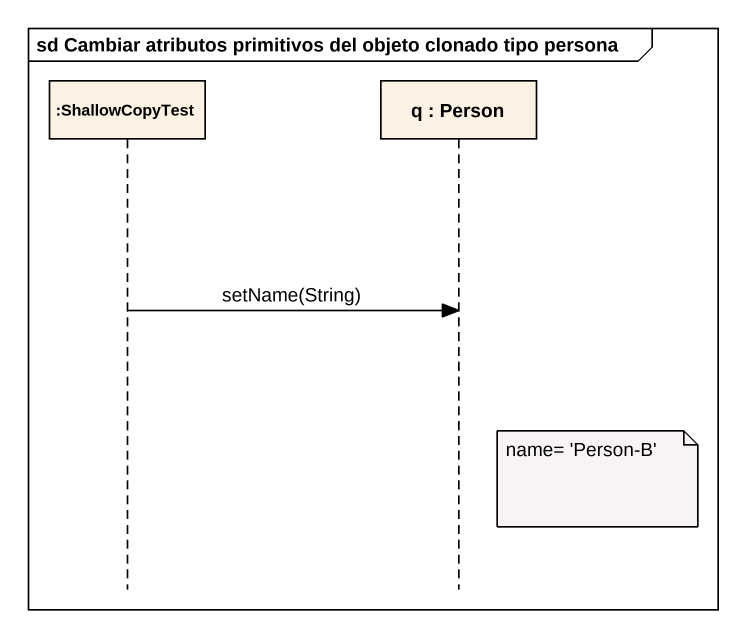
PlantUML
@startuml
mainframe sd Cambiar atributos primitivos del objeto clonado tipo persona
hide footbox
participant ":ShallowCopyTest" as ShallowCopyTest
participant "q : Person" as q

ShallowCopyTest -> q : setName(String)
note right of q : name= 'Person-B'
@enduml
